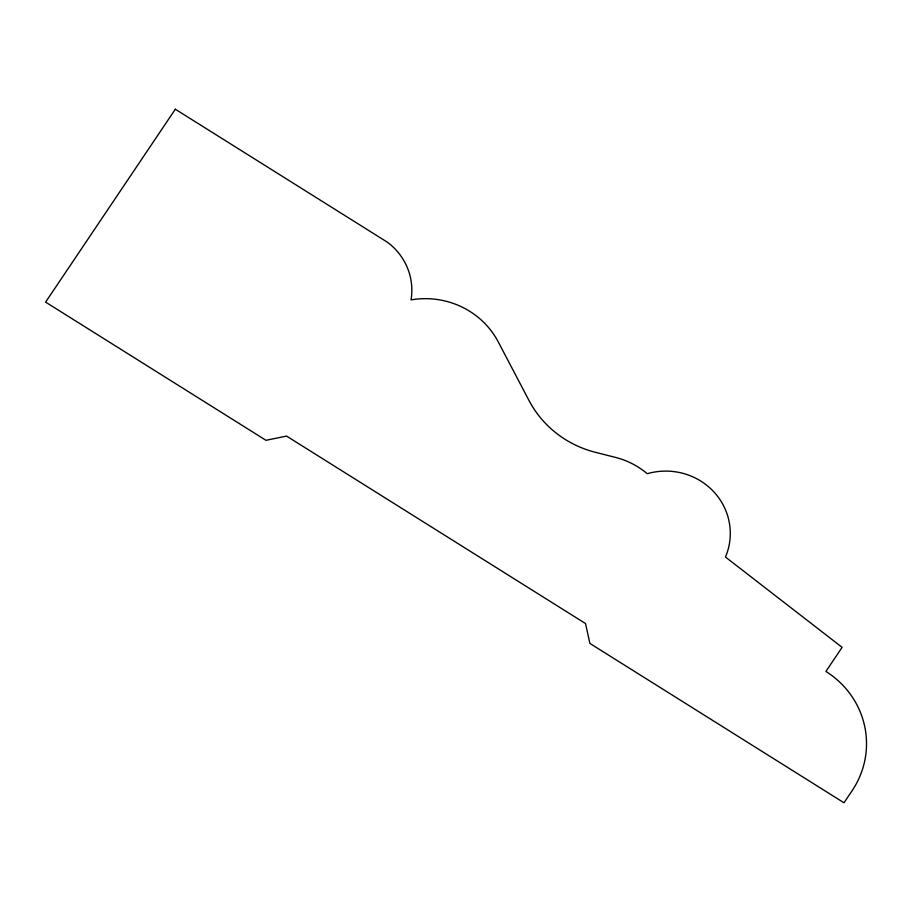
<?xml version="1.0" encoding="UTF-8"?>
<svg xmlns="http://www.w3.org/2000/svg" width="912" height="912" viewBox="0 0 912 912"><rect width="100%" height="100%" fill="white"/><g stroke="black" fill="none" stroke-linecap="round" stroke-linejoin="round"><path stroke-width="1.37" d="M175.321 109.223L45.6 302.123L265.973 440.314L286.562 436.084L585.527 623.557L589.893 643.427L843.999 802.777L852.104 790.715A89.273 86.23 -0.6 0 0 825.896 671.449L842.118 647.338L725.473 557.05A64.57 62.369 -0.6 0 0 713.572 491.557A64.57 62.369 -0.6 0 0 647.246 473.716A78.489 75.81 -0.6 0 0 615.486 457.402L595.354 452.295A104.15 100.594 -0.6 0 1 529.017 400.528L498.271 341.932A81.829 79.036 -0.6 0 0 411.027 299.877A62.643 60.511 -0.6 0 0 387.395 242.216L175.321 109.223"/></g></svg>
